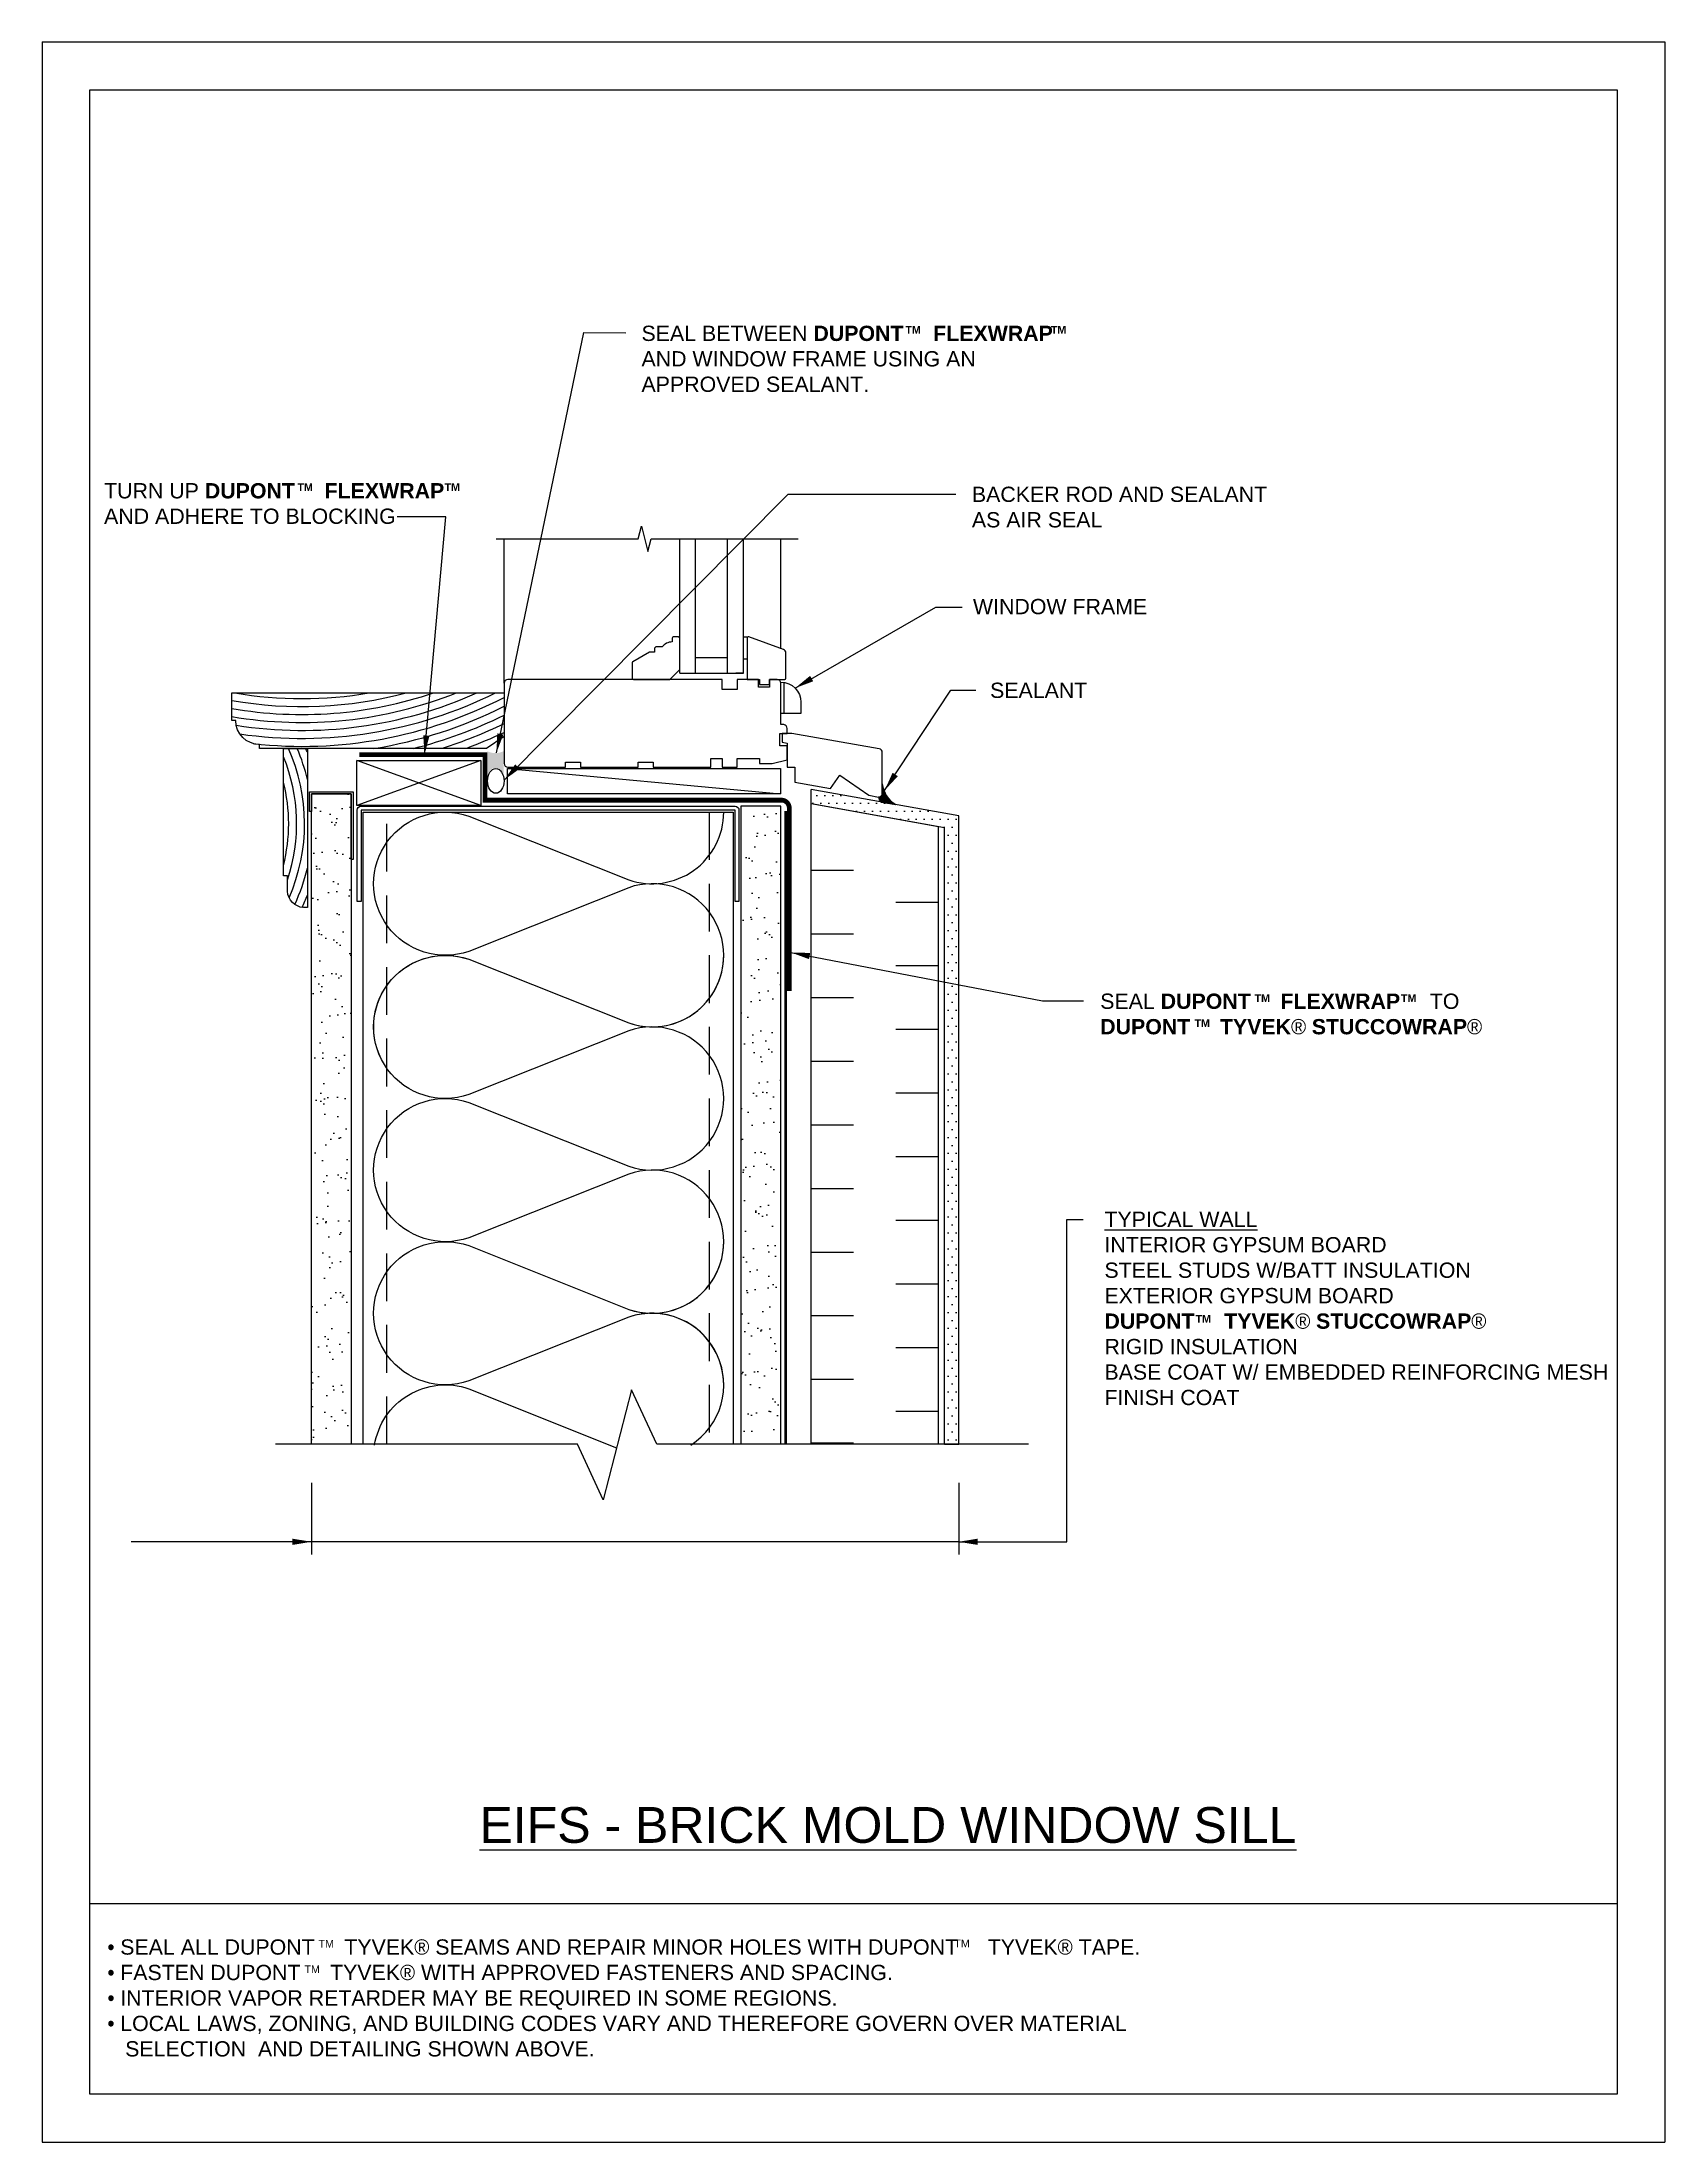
# Model space of a CAD drawing. Extents: x -129 to 26, y 0 to 100.
# Drawn here: x 0 to 25.5, y 0 to 33 of the extents above; entities that cross this region are included whole.
import ezdxf

# ---------------------------------------------------------------- set-up
doc = ezdxf.new("R2010")
doc.units = 0
doc.header["$LTSCALE"] = 1.5
doc.header["$MEASUREMENT"] = 0
doc.linetypes.add('CENTER', pattern=[2, 1.25, -0.25, 0.25, -0.25])
doc.linetypes.add('DASHED', pattern=[0.75, 0.5, -0.25])
doc.layers.get('DEFPOINTS').update_dxf_attribs({"linetype": 'CONTINUOUS'})
for name, color, linetype in [('A-ANNO-TXT0', 252, 'CONTINUOUS'), ('A-BACKER_ROD', 252, 'CONTINUOUS'), ('A-GYP_BOARD', 252, 'CONTINUOUS'), ('A-METAL_STUD', 252, 'CONTINUOUS'), ('A-WINDOW_FRAME', 252, 'CONTINUOUS'), ('A-WOOD_FINISH', 252, 'CONTINUOUS'), ('A-WOOD_FRAMING', 252, 'CONTINUOUS'), ('CLADDING', 252, 'CONTINUOUS'), ('DUPONT_FLASHING', 251, 'CENTER'), ('HATCH', 252, 'CONTINUOUS'), ('INSULATION', 40, 'CONTINUOUS'), ('RIGID_INSULATION', 191, 'CONTINUOUS'), ('STRUCTURE', 252, 'CONTINUOUS'), ('TEXT', 7, 'CONTINUOUS'), ('TYVEK', 160, 'DASHED'), ('W', 7, 'CONTINUOUS')]:
    doc.layers.add(name, color=color, linetype=linetype)
doc.styles.add('DETAILS', font='sanss___.ttf', dxfattribs={"height": 1})
doc.dimstyles.new('TYVEKDETAILS', dxfattribs={"dimscale": 6, "dimtxt": 1.5, "dimasz": 0.1, "dimexe": 0.75, "dimexo": 0.75, "dimgap": 0.75, "dimtad": 0, "dimtih": 1, "dimtoh": 1, "dimdec": 4, "dimzin": 0, "dimtxsty": 'DETAILS', "dimcen": 0.0625, "dimazin": 3, "dimtfac": 1, "dimtdec": 4, "dimtofl": 0, "dimtmove": 0, "dimatfit": 3, "dimtolj": 1, "dimtzin": 0})

msp = doc.modelspace()

# ---------------------------------------------------------------- hatches: boundary and pattern name
at = {"layer": 'A-WOOD_FRAMING', "linetype": 'CONTINUOUS'}
h = msp.add_hatch(dxfattribs=at)
h.set_pattern_fill('AR-SAND', color=256, scale=0.25, style=0)
h.set_pattern_definition([(37.50000000000001, (47.42413209657023, 7.161468748213991), (-0.01574833952740204, 0.4817059422532897), [0, -0.38, 0, -0.425, 0, -0.40625]), (7.499999999999999, (47.42413209657023, 7.161468748213991), (0.4424441763169318, 0.7055365163074351), [0, -0.205, 0, -0.3425, 0, -0.13125]), (327.5, (47.11663209657023, 7.161468748213991), (0.7785354654378738, 0.001414763384241124), [0, -0.125, 0, -0.45, 0, -0.5875]), (317.5, (47.11663209657023, 7.161468748213991), (0.7515316511430733, 0.2194188912335623), [0, -0.0625, 0, -0.295, 0, -0.3375])])
h.paths.add_polyline_path([(4.857038248781811, 21.18720457760095), (4.232038248781804, 21.18720457760094), (4.232038248781811, 20.90595457760095), (4.232038248781811, 10.96358665753282), (4.857038248781811, 10.96358665753282)])
h.paths.add_polyline_path([(11.60703824878182, 18.2016051813821), (10.98203824878181, 18.2016051813821), (10.98203824878182, 10.96358927368402), (11.60703824878181, 10.96358876474633)])
h.paths.add_polyline_path([(11.60703824878181, 18.6314605280616), (11.60514825212076, 18.6314605280616), (11.58513581724202, 18.6017516657571), (11.57289292306161, 18.63146052806161), (11.52076703324934, 18.63146052806163), (11.50076234312094, 18.6017516657571), (11.48851944894052, 18.63146052806163), (11.43639355912826, 18.63146052806164), (11.41638886899984, 18.6017516657571), (11.40414486776686, 18.63146052806165), (11.35202020036299, 18.63146052806166), (11.33200776548421, 18.6017516657571), (11.31976597835634, 18.63146052806167), (11.26763909684738, 18.63146052806168), (11.24762666196859, 18.6017516657571), (11.23538487484069, 18.63146052806169), (11.18325799333177, 18.63146052806171), (11.16324555845296, 18.6017516657571), (11.15100377132507, 18.63146052806171), (11.09887688981615, 18.63146052806173), (11.07886445493735, 18.6017516657571), (11.06662266780943, 18.63146052806173), (11.01449578630054, 18.63146052806175), (10.99448335142171, 18.6017516657571), (10.98224156429379, 18.63146052806175), (10.98203824878181, 18.63146052806175), (10.98203824878181, 18.2016051813821), (11.60703824878181, 18.2016051813821)])
h.paths.add_polyline_path([(11.60703824878181, 19.2016051813821), (10.98203824878181, 19.2016051813821), (10.98203824878181, 18.78803929182186), (10.99449861021078, 18.80649409739772), (11.00672153480078, 18.77683101146018), (11.05885171774666, 18.77683101146017), (11.0788797137264, 18.80649409739774), (11.09110263831641, 18.77683101146016), (11.14323282126227, 18.77683101146015), (11.16326081724203, 18.80649409739772), (11.17548374183205, 18.77683101146014), (11.22761392477788, 18.77683101146013), (11.24764192075765, 18.80649409739773), (11.25986484534768, 18.77683101146012), (11.31198750232141, 18.77683101146011), (11.33200776548421, 18.80649409739773), (11.34423290076779, 18.7768310114601), (11.39636087302005, 18.77683101146009), (11.41638886899984, 18.80649409739773), (11.42861289893666, 18.77683101146008), (11.48074207995811, 18.77683101146006), (11.50076234312094, 18.80649409739772), (11.51298637305776, 18.77683101146006), (11.56511555407918, 18.77683101146004), (11.58513581724203, 18.80649409739773), (11.59735984717886, 18.77683101146004), (11.60703824878182, 18.77683101146004)])
h.paths.add_polyline_path([(11.60703824878181, 20.99156981010959), (10.98203824878181, 20.99156981010959), (10.98203824878181, 19.2016051813821), (11.60703824878181, 19.2016051813821)])
at = {"layer": 'CLADDING'}
h = msp.add_hatch(dxfattribs=at)
h.set_pattern_fill('DOTS', color=256, scale=2, angle=-1.272221872585407e-14, style=0)
h.set_pattern_definition([(0, (47.42413209657023, 7.161468748213991), (0.06250000000000003, 0.125), [0, -0.125])])
edge = h.paths.add_edge_path()
edge.add_line((14.18173565568837, 10.96358666816946), (14.40245966969686, 10.96358648843383))
edge.add_line((14.18173565568837, 10.96358666816946), (14.18173565568839, 20.65281906536837))
edge.add_line((14.40245966969686, 10.96358648843383), (14.40245966969686, 20.83731462973362))
edge.add_line((14.40245966969686, 20.83731462973362), (12.08307491619566, 21.25538314025951))
edge.add_line((14.18173565568839, 20.65281906536837), (12.14914350473388, 21.01919328239874))
edge.add_line((12.08307491619566, 21.0101267288291), (12.08307491619566, 21.25538314025951))
at = {"layer": 'HATCH'}
h = msp.add_hatch(color=7, dxfattribs=at)
h.dxf.hatch_style = 1
edge = h.paths.add_edge_path()
edge.add_arc((7.124060921228994, 22.11168249017166), 0.286381583396104, 243.1394719912861, 296.86052800861216, ccw=False)
edge.add_line((6.994667928860401, 21.85619890002473), (6.994667928860401, 21.43826088335922))
edge.add_ellipse((7.124060921228994, 21.43826088335797), major_axis=(0, -0.1555334389431664), ratio=0.8319303761802328, start_angle=90, end_angle=270, ccw=False)
edge.add_line((7.253453913597362, 21.4382608833632), (7.253453913597134, 21.85619890002451))
h = msp.add_hatch(color=7, dxfattribs=at)
h.dxf.hatch_style = 1
edge = h.paths.add_edge_path()
edge.add_arc((13.64089723651364, 21.39358466774624), 0.4414311164849608, 186.9361487764306, 238.8699984597673)
edge.add_line((13.41268546215522, 21.01572117831476), (13.18737156376214, 21.05633395105968))
edge.add_arc((13.22940046722834, 21.13084798747704), 0.08554981209668348, 176.7195666234021, 240.57525929129588, ccw=False)
edge.add_arc((13.14364180066609, 21.19479738042661), 0.05905499999999861, 270.3386393507943, 359.9999999999965)
edge.add_line((13.20269680066609, 21.1947973804266), (13.2026968006661, 21.34027605095517))
h = msp.add_hatch(color=7, dxfattribs=at)
h.dxf.hatch_style = 1
edge = h.paths.add_edge_path()
edge.add_arc((13.64089723651364, 21.39358466774624), 0.4414311164849608, 186.9361487764306, 238.8699984597673)
edge.add_line((13.41268546215522, 21.01572117831476), (13.18737156376214, 21.05633395105968))
edge.add_arc((13.22940046722834, 21.13084798747704), 0.08554981209668348, 176.7195666234021, 240.57525929129588, ccw=False)
edge.add_arc((13.14364180066609, 21.19479738042661), 0.05905499999999861, 270.3386393507943, 359.9999999999965)
edge.add_line((13.20269680066609, 21.1947973804266), (13.2026968006661, 21.34027605095517))

# ---------------------------------------------------------------- linework, layer by layer
at = {"layer": 'A-ANNO-TXT0', "linetype": 'CONTINUOUS'}
for p, q in [((7.259375016785064, 22.92206649446168, -2.979996827461446e-09), (7.259375016785064, 25.19246615170143, -2.979996827461446e-09)), ((10.01921001965777, 23.07954649446199, -2.979996827461446e-09), (10.01921001965777, 25.19245615170146, -2.979996827461446e-09)), ((10.26921001965777, 23.07954649446199, -2.979996827461446e-09), (10.26921001965777, 25.19245615170146, -2.979996827461446e-09)), ((10.76921001965777, 23.07954649446199, -2.979996827461446e-09), (10.76921001965777, 25.19245615170146, -2.979996827461446e-09)), ((11.01921001965777, 23.07954649446199, -2.979996827461446e-09), (11.01921001965777, 25.19245615170146, -2.979996827461446e-09)), ((11.60976001965766, 23.46641193480052, -2.979996827461446e-09), (11.60976001965766, 25.19246615170143, -2.979996827461446e-09)), ((10.26921001965777, 23.32954649446199, -2.979996827461446e-09), (10.76921001965777, 23.32954649446199, -2.979996827461446e-09)), ((10.01921001965777, 23.07954649446199, -2.979996827461446e-09), (11.01921001965777, 23.07954649446199, -2.979996827461446e-09)), ((10.29086501965778, 23.07954649446199, -2.979996827461446e-09), (10.40897501965789, 23.07954649446199, -2.979996827461446e-09)), ((11.01921001965777, 23.07954649446199, -2.979996827461446e-09), (10.90110001965788, 23.07954649446199, -2.979996827461446e-09)), ((11.65897251965747, 22.44734554749774, -2.979996827461446e-09), (11.65897251965747, 22.9356020636851, -2.979996827461446e-09)), ((12.08307491619566, 21.0101267288291, 2.979996827461446e-09), (12.08307491619566, 21.25538314025951, 2.979996827461446e-09))]:
    msp.add_line(p, q, dxfattribs=at)
at = {"layer": 'A-ANNO-TXT0', "linetype": 'CONTINUOUS', "elevation": -2.979996827461446e-09}
msp.add_lwpolyline([(7.136294881696904, 25.19246615170143), (9.369330076697999, 25.19246615170143), (9.419350076698016, 25.3924461517013), (9.519330076697976, 24.99246615170139), (9.56933007669793, 25.19246615170143), (11.88088540178965, 25.19246615170143)], dxfattribs=at)
for points in [[(9.743620019657804, 23.49293149446228), (9.64519501965767, 23.49293149446228, 0.414213562373095), (9.625510019657689, 23.47324649446253), (9.625510019657689, 23.41419149446235), (9.546770019657764, 23.41419149446235), (9.281022519657675, 23.26076210380077, 0.2679491924311219), (9.271180019657798, 23.24371439372751), (9.271180019657798, 23.00080649446206, 0.414213562373095), (9.29086501965778, 22.98112149446231), (9.861730019657692, 22.98112149446231), (10.01921001965777, 23.13860149446216), (10.01921001965777, 23.63072649446238, 0.414213562373095), (9.999525019657789, 23.65041149446213), (9.920785019657636, 23.65041149446213, 0.414213562373095), (9.901100019657655, 23.63072649446238), (9.901100019657655, 23.5716714944622, 0.2360679774997897)], [(11.07826501965933, 23.63174720094858), (11.07826501965936, 22.98112149446123), (11.27511501965937, 22.98112149446122), (11.27511501965938, 22.90238149446121), (11.4325950196594, 22.90238149446121), (11.4325950196594, 22.98112149446122), (11.6687908166201, 22.98112149446123, 0.414213562373095), (11.68847581662011, 23.00080649446123), (11.68847581662009, 23.39641097157076, 0.3152987888789657), (11.64961881618419, 23.45190451929128), (11.1046826861807, 23.65024505018875, 0.5205670505517532)], [(10.50740001678505, 21.7409664944619), (10.68456501678511, 21.7409664944619), (10.68456501678511, 21.60317149446203), (10.92078501678488, 21.60317149446203), (10.92078501678488, 21.7409664944619), (11.275115016785, 21.7409664944619), (11.275115016785, 21.66222649446197), (11.47196501678481, 21.66222649446197), (11.70818501678504, 21.72128149446192), (11.70818501678504, 21.93781649446194), (11.59007501678516, 21.93781649446194), (11.59007501678516, 22.13466649446198), (11.70818501678504, 22.13466649446198), (11.70818501678504, 22.21347498594653, 0.3939104756149381), (11.65324948534171, 22.27238613093462), (11.60976001965755, 22.27238613093462), (11.60976001965755, 22.92206649446191, 0.4142135623730838), (11.55070501965783, 22.98112149446186), (11.43259501965749, 22.98112149446186), (11.43259501965749, 22.86301149446197), (11.25543001965743, 22.86301149446197), (11.25543001965743, 22.98112149446186), (10.92078501678488, 22.98112149446186), (10.92078501678488, 22.82364149446201), (10.68456501678511, 22.82364149446201), (10.68456501678511, 22.98112149446186), (7.318430016784895, 22.98112149446186, 0.414213562373095), (7.259375016785178, 22.92206649446191), (7.259375016785178, 21.66222649446197, 0.414213562373095), (7.318430016784895, 21.60317149446203), (8.223940016784944, 21.60317149446203), (8.223940016784944, 21.68191149446195), (8.460160016785174, 21.68191149446195), (8.460160016785174, 21.60317149446203), (9.365670016784769, 21.60317149446203), (9.365670016784769, 21.68191149446195), (9.601890016785, 21.68191149446195), (9.601890016785, 21.60317149446203), (10.50740001678505, 21.60317149446203)]]:
    msp.add_lwpolyline(points, format="xyb", close=True, dxfattribs=at)
msp.add_lwpolyline([(11.07826501965771, 23.3000467719319), (11.01921001965777, 23.3000467719319), (11.01921001965777, 23.65437677193202), (11.07826501965771, 23.65437677193202)], close=True, dxfattribs=at)
msp.add_lwpolyline([(11.92472001965751, 22.62451054749774), (11.92472001965751, 22.44734554749774), (11.60976001965747, 22.44734554749774), (11.60976001965747, 22.93947054749774, -0.4142135623730951), (11.92472001965751, 22.62451054749774), (11.92472001965751, 22.62451057856297)], format="xyb", dxfattribs=at)
at = {"layer": 'A-BACKER_ROD', "color": 0}
msp.add_ellipse((7.129944817026547, 21.38826320640824, -2.979996827461446e-09), major_axis=(0, -0.1936827655150779), ratio=0.668066629596533, dxfattribs=at)
at = {"layer": 'A-GYP_BOARD', "elevation": 2.979996827461446e-09}
msp.add_lwpolyline([(4.857038248781811, 20.15595457760095), (4.857038248781811, 21.18720457760095), (4.232038248781811, 21.18720457760095), (4.232038248781811, 20.90595457760095), (4.200788248781811, 20.90595457760095), (4.200788248781811, 21.21845457760095), (4.888288248781811, 21.21845457760095), (4.888288248781811, 20.15595457760095)], close=True, dxfattribs=at)
for points in [[(4.232038248781811, 10.96358665753282), (4.232038248781811, 21.18720457760072), (4.857038248781811, 21.18720457760072), (4.857038248781811, 10.96358665753282)], [(11.60703824878181, 10.96358876474633), (11.60703824878181, 20.99156981010959), (10.98203824878181, 20.99156981010959), (10.98203824878181, 10.96358927368402)]]:
    msp.add_lwpolyline(points, dxfattribs=at)
at = {"layer": 'A-METAL_STUD', "elevation": 2.979996827461446e-09}
msp.add_lwpolyline([(10.88828824878181, 19.49156981010959), (10.88828824878158, 20.92906981010959), (5.013288248781811, 20.92906981010936), (5.013288248781811, 19.49156981010959), (4.950788248781811, 19.49156981010959), (4.950788248781811, 20.92906981010959, -0.414213562373095), (5.013288248781811, 20.99156981010959), (10.88828824878181, 20.99156981010959, -0.414213562373095), (10.95078824878181, 20.92906981010959), (10.95078824878181, 19.49156981010959)], format="xyb", close=True, dxfattribs=at)
msp.add_lwpolyline([(5.044538248781811, 10.96358665753282), (5.044538248781811, 20.89781981010936), (10.85703824878181, 20.89781981010936), (10.85703824878181, 10.96358937547156)], dxfattribs=at)
at = {"layer": 'A-METAL_STUD', "linetype": 'DASHED', "elevation": 2.979996827461446e-09}
msp.add_lwpolyline([(5.419538248781811, 10.96358665753281), (5.419538248781811, 20.89781981010936), (10.48203824878181, 20.89781981010936), (10.48203824878181, 10.96358968083417)], dxfattribs=at)
at = {"layer": 'A-WINDOW_FRAME', "elevation": -2.979996827461446e-09}
msp.add_lwpolyline([(13.2026968006661, 21.34027605095512), (13.20269680066614, 21.83443491178565, 0.363970234266204), (13.15389659379827, 21.89259273363978), (11.78009997914312, 22.13483014280957), (11.62944501678501, 22.13483014280958), (11.629445016785, 21.99703514280958), (11.708185016785, 21.98315115634859), (11.70818501678496, 21.60333514280959), (11.82629501678495, 21.60333514280958), (11.82629501678493, 21.36711514280959), (12.38848729470822, 21.26798547586571), (12.53641062428793, 21.47924188415559), (12.98945145386759, 21.16201928016708), (13.14394099966841, 21.13477860500499)], format="xyb", dxfattribs=at)
at = {"layer": 'A-WOOD_FINISH', "elevation": -2.979996827461446e-09}
for points in [[(3.845280915763886, 22.77288141391191), (7.259375016785178, 22.77288141391191), (7.259375016785178, 22.08588283484537), (6.981212807202517, 21.89788141391191), (6.981212807202517, 21.89788141391191), (3.845280915763886, 21.89788141391191), (3.419538248781797, 21.89788141391191), (3.419538248781797, 21.96038141391191, -0.414213562373095), (3.044538248781797, 22.33538141391191), (2.982038248781797, 22.33538141391191), (2.982038248781797, 22.77288141391191)], [(3.857038248781811, 19.89788141391191), (3.794538248781811, 19.89788141391191), (3.794538248781811, 21.89788141391191), (4.169538248781811, 21.89788141391191), (4.169538248781811, 19.39788141391191), (4.107038248782039, 19.39788141391191, -0.3691612827404433), (3.857038248781811, 19.65339185242712)]]:
    msp.add_lwpolyline(points, format="xyb", close=True, dxfattribs=at)
at = {"layer": 'A-WOOD_FRAMING'}
for p, q in [((6.894603440441165, 21.70717511363538, 2.979996827461446e-09), (4.947057917109823, 21.00389680190521, 2.979996827461446e-09)), ((6.894603440441165, 21.00389680190521, 2.979996827461446e-09), (4.947890484289437, 21.70717305363071, 2.979996827461446e-09)), ((7.311322128579015, 21.58123249899023, 2.979996827461487e-09), (11.60327018062771, 21.18471053530929, 2.979996827461487e-09))]:
    msp.add_line(p, q, dxfattribs=at)
at = {"layer": 'A-WOOD_FRAMING', "linetype": 'CONTINUOUS'}
msp.add_line((14.18173565568837, 10.96358666816946, 2.979996827461446e-09), (14.40245966969686, 10.96358648843383, 2.979996827461446e-09), dxfattribs=at)
at = {"layer": 'A-WOOD_FRAMING'}
for points, elevation in [([(6.894603440441165, 21.70717511363538), (6.894603440441165, 21.00389680190521), (4.947057917109823, 21.00389680190521), (4.947057917109823, 21.70717511363538), (6.894603440441165, 21.70717511363538)], 2.979996827461446e-09), ([(11.60327018062771, 21.58123249899023), (11.60327018062771, 21.18471053530929), (7.311322128579015, 21.18471053530929), (7.311322128579015, 21.58123249899023), (11.60327018062771, 21.58123249899023)], 2.979996827461487e-09)]:
    msp.add_lwpolyline(points, dxfattribs=dict(at, elevation=elevation))
at = {"layer": 'CLADDING'}
for p, q in [((14.40245966969686, 20.83731462973362, 2.979996827461446e-09), (12.08307491619566, 21.25538314025951, 2.979996827461446e-09)), ((14.18173565568839, 20.65281906536837, 2.979996827461446e-09), (12.14914350473388, 21.01919328239874, 2.979996827461446e-09)), ((14.40245966969686, 10.96358648843383, 2.979996827461446e-09), (14.40245966969686, 20.83731462973362, 2.979996827461446e-09)), ((14.18173565568837, 10.96358666816946, 2.979996827461446e-09), (14.18173565568839, 20.65281906536837, 2.979996827461446e-09))]:
    msp.add_line(p, q, dxfattribs=at)
at = {"layer": 'DEFPOINTS'}
for p, q in [((-5.329070518200751e-15, 33), (0, -3.552713678800501e-15)), ((-5.329070518200751e-15, 33), (25.5, 33)), ((25.5, 33), (25.5, -3.552713678800501e-15)), ((0, -3.552713678800501e-15), (25.5, -3.552713678800501e-15))]:
    msp.add_line(p, q, dxfattribs=at)
at = {"layer": 'DUPONT_FLASHING', "linetype": 'CONTINUOUS', "const_width": 0.075, "elevation": 2.979996827461446e-09}
msp.add_lwpolyline([(4.984463056642929, 21.80237121783024), (6.959961895711593, 21.80237121783024), (6.959961895711593, 21.08676591430445), (11.55887434467483, 21.08676591430445)], dxfattribs=at)
msp.add_lwpolyline([(11.55887434467483, 21.08676591430445), (11.61598284222791, 21.08676591430445, -0.414213562373095), (11.74098284222791, 20.96176591430445), (11.74098284222803, 18.08676591430445)], format="xyb", dxfattribs=at)
at = {"layer": 'HATCH', "color": 7}
msp.add_line((13.18737156376214, 21.05633395105968, 8.939990482384338e-09), (13.41268546215522, 21.01572117831476, -2.979996827461446e-09), dxfattribs=at)
at = {"layer": 'HATCH', "color": 7, "elevation": -2.979996827461446e-09}
msp.add_lwpolyline([(13.14399083563166, 21.13574341189279, 0.412483512195811), (13.20269680066609, 21.1947973804266), (13.2026968006661, 21.34027605095517)], format="xyb", dxfattribs=at)
at = {"layer": 'HATCH'}
for centre, radius, start, end in [((4.084578574540408, 28.87001521246598, -5.959993654922892e-09), 6.313203388961483, 259.9422680672088, 285.0333599279036), ((4.084578574540408, 28.87001521246598, -5.959993654922892e-09), 6.438203388961483, 260.1395134621319, 288.733241983871), ((4.084578574540408, 28.87001521246598, -5.959993654922892e-09), 6.563203388961483, 260.3291342179233, 291.7224717331371), ((4.084578574540408, 28.87001521246598, -5.959993654922892e-09), 6.188203388961483, 260.158164807241, 279.8418351927581), ((4.084578574540408, 28.87001521246598, -5.959993654922892e-09), 6.688203388961483, 261.1167950553767, 294.2691026655028), ((4.084578574540408, 28.87001521246598, -5.959993654922892e-09), 6.813203388961483, 261.7558177111373, 296.5044480675081), ((4.084578574540408, 28.87001521246598, -5.959993654922892e-09), 6.938203388961483, 263.6615193837704, 297.231183089129), ((4.084578574540408, 28.87001521246598, -5.959993654922892e-09), 7.063203388961483, 279.2106696252168, 296.7105784790155), ((4.084578574540408, 28.87001521246598, -5.959993654922892e-09), 7.188203388961483, 284.0837461854606, 296.2103282082475), ((4.084578574540408, 28.87664887566547, -5.959993654922892e-09), 7.313203388961483, 287.5674122094471, 295.729212067414), ((4.084578574540408, 28.87664887566547, -5.959993654922892e-09), 7.438203388961483, 290.3902804733749, 295.2661093752643), ((1.219389610088348, 20.71620648869711, -5.959993654922892e-09), 2.906324963850921, 336.4223473797595, 23.99063610686756), ((1.219389610088348, 20.71620648869711, -5.959993654922892e-09), 3.031324963850921, 13.28954277207819, 22.94337830672795), ((1.219389610088348, 20.71620648869711, -5.959993654922892e-09), 3.156324963850921, 20.82375634333081, 21.98619371525646), ((1.219389610088348, 20.71620648869711, -5.959993654922892e-09), 2.781324963850921, 341.5034011086968, 22.19990906645826), ((1.219389610088348, 20.71620648869711, -5.959993654922892e-09), 2.656324963850921, 345.798835402407, 14.20116459759294), ((1.219389610088348, 20.71620648869711, -5.959993654922892e-09), 3.031324963850921, 335.2570194539726, 346.7104572279217), ((1.219389610088348, 20.71620648869711, -5.959993654922892e-09), 3.156324963850921, 335.358436783394, 339.1762436566692)]:
    msp.add_arc(centre, radius, start, end, dxfattribs=at)
at = {"layer": 'HATCH', "color": 7}
for centre, radius, start, end in [((13.22940046722834, 21.13084798747704, 8.939990482384338e-09), 0.08554981209668348, 176.7195666234021, 240.5752592912959), ((14.10822545522396, 21.6805832990104, -2.979996827461446e-09), 1.073982300683082, 209.8565815359914, 216.1691271534634), ((13.5392905124103, 21.3405147115123, -2.979996827461446e-09), 0.386003909950238, 206.91171767716, 231.7735954143351), ((13.64089723651364, 21.39358466774624, -2.979996827461446e-09), 0.4414311164849608, 186.9361487764306, 238.8699984597673), ((13.49456182774738, 21.29244439738175, -2.979996827461446e-09), 0.2978289684018328, 191.4854558470582, 243.9584184333096)]:
    msp.add_arc(centre, radius, start, end, dxfattribs=at)
at = {"layer": 'INSULATION', "elevation": 2.979996827461446e-09}
for points in [[(5.328130455215876, 17.02281981010961, -0.6712205292091129), (6.703912058127236, 18.58592914272813), (9.217913289386964, 17.58471047748847, 1.404370499398822), (9.217913289387873, 19.71092914272938), (6.70391205812428, 18.70971047748847, -1.404370499403762), (6.703912058127236, 20.83592914272813), (9.217913289386964, 19.83471047748847, 0.5155500965725927), (10.71091267375494, 20.89781981010938)], [(10.71091267375563, 11.8978198101087, 0.5155500965721037), (9.217913289388335, 12.96092914272915), (6.703912058125197, 11.95971047748824, -1.404370499403762), (6.703912058127925, 14.0859291427279), (9.21791328938788, 13.08471047748824, 1.404370499398822), (9.21791328938788, 15.21092914272938), (6.703912058124287, 14.20971047748847, -1.404370499403763), (6.703912058127243, 16.33592914272813), (9.21791328938697, 15.33471047748847, 1.404370499398822), (9.21791328938788, 17.46092914272938), (6.703912058124287, 16.45971047748847, -1.404370499403762), (6.703912058127243, 18.58592914272813), (9.21791328938697, 17.58471047748847, 0.5155500965725927), (10.71091267375495, 18.64781981010938)], [(10.19285916827862, 10.95059177379077, 0.8881797728575942), (9.217913289388548, 12.96092914272916), (6.703912058124955, 11.95971047748824, -1.404370499403762), (6.703912058127911, 14.08592914272791), (9.217913289387639, 13.08471047748824, 0.5155500965725927), (10.71091267375562, 14.14781981010916)], [(5.225047187330076, 10.95059177379077, -0.4663157914162215), (6.703912058127911, 11.83592914272791), (9.028705988974444, 10.91006361511514)]]:
    msp.add_lwpolyline(points, format="xyb", dxfattribs=at)
at = {"layer": 'RIGID_INSULATION', "linetype": 'CONTINUOUS'}
for p, q in [((12.08307491619566, 10.96358837710953, 2.979996827461446e-09), (12.08307491619566, 21.03110212863954, 2.979996827461446e-09)), ((12.08307491619566, 21.03110212863955, 2.979996827461446e-09), (14.08307491619568, 20.67060263850984, 2.979996827461446e-09)), ((14.08307491619566, 10.96358674850893, 2.979996827461446e-09), (14.08307491619568, 20.67060263850984, 2.979996827461446e-09)), ((12.08307491619563, 19.98541988351911, 2.979996827461446e-09), (12.74974158286231, 19.98541988351912, 2.979996827461446e-09)), ((13.41640824952898, 19.48541988351912, 2.979996827461446e-09), (14.08307491619564, 19.48541988351912, 2.979996827461446e-09)), ((12.08307491619563, 18.98541988351911, 2.979996827461446e-09), (12.74974158286231, 18.98541988351912, 2.979996827461446e-09)), ((13.41640824952898, 18.48541988351912, 2.979996827461446e-09), (14.08307491619564, 18.48541988351912, 2.979996827461446e-09)), ((12.08307491619563, 17.98541988351911, 2.979996827461446e-09), (12.74974158286232, 17.98541988351912, 2.979996827461446e-09)), ((13.41640824952898, 17.48541988351912, 2.979996827461446e-09), (14.08307491619565, 17.48541988351912, 2.979996827461446e-09)), ((12.08307491619563, 16.98541988351911, 2.979996827461446e-09), (12.74974158286232, 16.98541988351912, 2.979996827461446e-09)), ((13.41640824952898, 16.48541988351912, 2.979996827461446e-09), (14.08307491619565, 16.48541988351912, 2.979996827461446e-09)), ((12.08307491619563, 15.98541988351911, 2.979996827461446e-09), (12.74974158286232, 15.98541988351912, 2.979996827461446e-09)), ((13.41640824952898, 15.48541988351912, 2.979996827461446e-09), (14.08307491619565, 15.48541988351912, 2.979996827461446e-09)), ((12.08307491619563, 14.98541988351911, 2.979996827461446e-09), (12.74974158286232, 14.98541988351912, 2.979996827461446e-09)), ((13.41640824952898, 14.48541988351912, 2.979996827461446e-09), (14.08307491619565, 14.48541988351912, 2.979996827461446e-09)), ((12.08307491619563, 13.98541988351911, 2.979996827461446e-09), (12.74974158286232, 13.98541988351912, 2.979996827461446e-09)), ((13.41640824952898, 13.48541988351912, 2.979996827461446e-09), (14.08307491619565, 13.48541988351912, 2.979996827461446e-09)), ((12.08307491619563, 12.98541988351911, 2.979996827461446e-09), (12.74974158286232, 12.98541988351912, 2.979996827461446e-09)), ((13.41640824952898, 12.48541988351912, 2.979996827461446e-09), (14.08307491619565, 12.48541988351912, 2.979996827461446e-09)), ((12.08307491619563, 11.98541988351911, 2.979996827461446e-09), (12.74974158286232, 11.98541988351912, 2.979996827461446e-09)), ((13.41640824952898, 11.48541988351912, 2.979996827461446e-09), (14.08307491619565, 11.48541988351912, 2.979996827461446e-09)), ((12.08307491619563, 10.98541988351911, 2.979996827461446e-09), (12.74974158286232, 10.98541988351912, 2.979996827461446e-09))]:
    msp.add_line(p, q, dxfattribs=at)
at = {"layer": 'STRUCTURE', "elevation": 2.979996827461446e-09}
msp.add_lwpolyline([(15.49743028676651, 10.96358478565374), (9.657441913353885, 10.96359035230321), (9.2621535280038, 11.82024824423026), (8.818318628498552, 10.08978792293413), (8.41528235944002, 10.96358665753279), (3.668357516542947, 10.96358665753283)], dxfattribs=at)
at = {"layer": 'TEXT'}
for p, q in [((16.10092227620041, 9.43192606868907, -2.979996827461446e-09), (16.10092227620041, 14.49432258951152, 1.00170311317269e-09)), ((16.10092227620041, 14.49432258951152, 1.00170311317269e-09), (16.35972661045658, 14.49432258951152, 3.236700733768775e-09)), ((4.232038248781783, 10.35673155433593, 2.979996827461698e-09), (4.232038248781804, 9.23333151920335, 2.979996827461698e-09)), ((14.40245966969686, 10.35673155433592, -2.979996827461446e-09), (14.40245966969689, 9.23333151920335, -2.979996827461446e-09)), ((14.40245966969689, 9.431926068689071, -2.018604006682767e-09), (4.232038248781811, 9.431926068689076, 2.979996827461698e-09))]:
    msp.add_line(p, q, dxfattribs=at)
at = {"layer": 'TYVEK', "color": 23, "const_width": 0.04}
msp.add_lwpolyline([(11.68401582798677, 10.96358870206347), (11.68401885697553, 20.91562502362853)], dxfattribs=at)
at = {"layer": 'W', "color": 7}
msp.add_line((0.7499999999999973, 3.749999999999996), (24.75, 3.749999999999996), dxfattribs=at)
at = {"layer": 'W'}
msp.add_lwpolyline([(0.749999999999992, 32.25), (24.75, 32.25), (24.75, 0.7499999999999964), (0.749999999999992, 0.7499999999999964)], close=True, dxfattribs=at)

# ---------------------------------------------------------------- texts
at = {"layer": 'TEXT', "attachment_point": 1, "style": 'DETAILS'}
for s, insert, char_height, width in [('SEAL BETWEEN{\\fSansSerif|b1|i0|c2|p2; DUPONT     FLEXWRAP }AND WINDOW FRAME USING AN APPROVED SEALANT.', (9.418948730578116, 28.54183023422189, 1.489998413730723e-09), 0.239999999976, 6.647739307909115), ('TURN UP {\\fSansSerif|b1|i0|c2|p2;DUPONT     FLEXWRAP\\fArial|b0|i0|c0|p32;\\H0.8125x; }AND ADHERE TO BLOCKING', (0.9753209207677633, 26.06806586388413, -2.979996827461447e-09), 0.239999999976, 5.894507608624446), ('BACKER ROD AND SEALANT \\PAS AIR SEAL', (14.61005985024101, 26.01215896273724, 5.215024248025807e-09), 0.239999976, 8.659857075784474), ('WINDOW FRAME', (14.62678233236992, 24.24821638208377), 0.24, 8.65985794177027), ('SEALANT', (14.89569293457433, 22.93232297297358, 8.19502107548739e-09), 0.239999976, 8.659857075784474), ('SEAL{\\fSansSerif|b1|i0|c2|p2; DUPONT     FLEXWRAP     }TO{\\fSansSerif|b1|i0|c2|p2; DUPONT     TYVEK\\fSymbol|b0|i0|c2|p18;â \\fSansSerif|b1|i0|c2|p2;STUCCOWRAP\\fSymbol|b0|i0|c2|p18;â}', (16.62609600765225, 18.0464383588087, 7.449992068653451e-09), 0.239999999976, 6.910846184889602), ('{\\fArial|b0|i0|c0|p34;\\LTYPICAL WALL\\P}INTERIOR GYPSUM BOARD\\PSTEEL STUDS W/BATT INSULATION\\PEXTERIOR GYPSUM BOARD\\P{\\fSansSerif|b1|i0|c2|p2;DUPONT     TYVEK\\fSymbol|b0|i0|c2|p18;â \\fSansSerif|b1|i0|c2|p2;STUCCOWRAP\\fSymbol|b0|i0|c2|p18;â}\\PRIGID INSULATION\\PBASE COAT W/ EMBEDDED REINFORCING MESH FINISH COAT', (16.69281786593077, 14.62008670473386, 3.236700733768775e-09), 0.239999999999976, 8.659857941769403), ('{\\LEIFS - BRICK MOLD WINDOW SILL}', (6.873348962651193, 5.263578616539108), 0.5625, 16.10729924090008), ('{\\fSymbol|b0|i0|c2|p18;· }SEAL ALL DUPONT     TYVEK{\\fSymbol|b0|i0|c2|p18;â} SEAMS AND REPAIR MINOR HOLES WITH DUPONT     TYVEK{\\fSymbol|b0|i0|c2|p18;â} TAPE.\\P{\\fSymbol|b0|i0|c2|p18;· }FASTEN DUPONT     TYVEK{\\fSymbol|b0|i0|c2|p18;â} WITH APPROVED FASTENERS AND SPACING.\\P{\\fSymbol|b0|i0|c2|p18;· }INTERIOR VAPOR RETARDER MAY BE REQUIRED IN SOME REGIONS.\\P{\\fSymbol|b0|i0|c2|p18;· }LOCAL LAWS, ZONING, AND BUILDING CODES VARY AND THEREFORE GOVERN OVER MATERIAL \\P   SELECTION  AND DETAILING SHOWN ABOVE.', (1.027317918761946, 3.184143837017426), 0.24, 17.79116521204006), ('TM', (4.344773299482404, 3.176043111052294), 0.12, 8.310000000000002), ('TM', (14.33469141423441, 3.180446590015378), 0.12, 8.310000000000002), ('TM', (4.12415096805374, 2.7744800883866), 0.12, 8.310000000000002)]:
    msp.add_mtext(s, dxfattribs=dict(at, insert=insert, char_height=char_height, width=width))
at = {"layer": 'TEXT', "attachment_point": 4, "style": 'DETAILS'}
for insert, char_height in [((13.56552261726879, 28.47771729945756, 1.489998413730723e-09), 0.119999999988), ((15.85110508600938, 28.47771729945756, 1.489998413730723e-09), 0.119999999988), ((4.013666231015732, 26.0039529291198, -2.979996827461447e-09), 0.119999999988), ((6.324750561510171, 26.0039529291198, -2.979996827461447e-09), 0.119999999988), ((19.05178190684707, 17.97517956573262, -2.235027420557038e-09), 0.119999999988), ((21.35140148734787, 17.97517956573262, -2.235027420557038e-09), 0.119999999988), ((18.10740201752553, 17.5820752740708, -2.235027420557038e-09), 0.119999999988), ((18.12370122429746, 12.93357821466052, 3.236700733768775e-09), 0.119999999999988)]:
    msp.add_mtext('{\\fSansSerif|b1|i0|c2|p2;TM}', dxfattribs=dict(at, insert=insert, char_height=char_height))

# ---------------------------------------------------------------- leaders
at = {"layer": 'TEXT'}
for points in [[(7.140145132480916, 21.83193198728867, -1.489998413730725e-09), (8.513597428732574, 28.4323939578862, -1.489998413730725e-09), (9.172033644456697, 28.431276712305, -1.489998413730725e-09)], [(7.259021047025676, 21.40180734629456), (11.72133646484064, 25.89270029216017), (14.35835483467242, 25.893086736147)], [(6.011519511446529, 21.80237121783024, -2.979996827461447e-09), (6.34608285256484, 25.53678920017817, -2.979996827461447e-09), (5.581834853733759, 25.53678920017817, -2.979996827461447e-09)], [(11.83247037146001, 22.84722089930026), (14.04129403302478, 24.11890708405099), (14.45538798843434, 24.11890708405099)], [(13.23915729884344, 21.23929595948085), (14.2814986175737, 22.81331533584457), (14.66966831600725, 22.81331533584457)], [(11.76580081449928, 18.69297406939095), (15.71822881811338, 17.93115482290147), (16.36520277178636, 17.93115482290147)], [(4.232038248781811, 9.431926068689076, -2.979996827461446e-09), (1.400350745764057, 9.431926068689076, -2.979996827461446e-09)], [(14.40245966969686, 9.43192606868907, -2.979996827461446e-09), (16.10092227620041, 9.43192606868907, -2.979996827461446e-09)]]:
    msp.add_leader(points, dimstyle='TYVEKDETAILS', override={"dimscale": 3, "dimfxl": 3}, dxfattribs=at)

doc.saveas('drawing.dxf')
